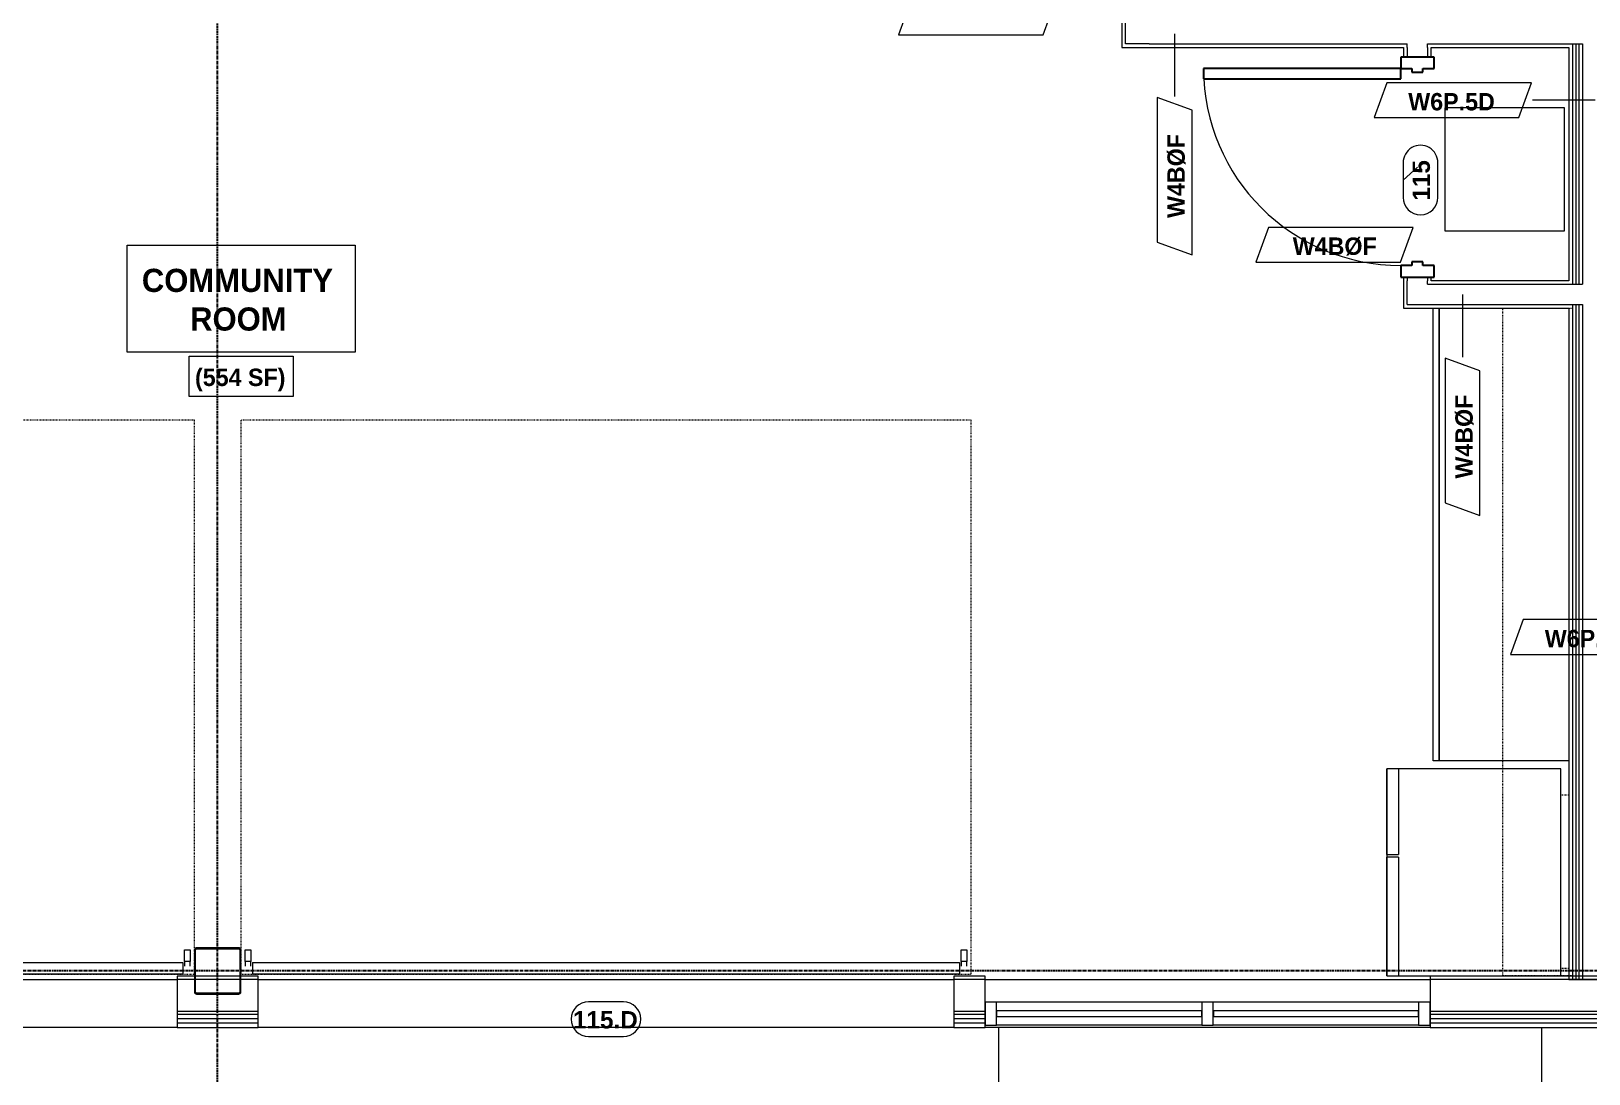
# Model space of a CAD drawing. Header units: inches. Extents: x -4058 to -1781, y 9814 to 12264.
# Drawn here: x -3186.5 to -2917.7, y 11268 to 11448.1 of the extents above; entities that cross this region are included whole.
import ezdxf

# ---------------------------------------------------------------- set-up
doc = ezdxf.new("R2010")
doc.units = ezdxf.units.IN
doc.header["$MEASUREMENT"] = 0
doc.linetypes.add('Dash', pattern=[0.25, 0.125, -0.125])
doc.linetypes.add('Grid Line 1_2_', pattern=[0.875, 0.5, -0.125, 0.125, -0.125])
for name, color, linetype, lineweight in [('0-1', 7, 'Continuous', 5), ('0-2', 7, 'Continuous', 9), ('A-AREA-IDEN', 2, 'Continuous', 9), ('A-DOOR-1', 7, 'Continuous', 9), ('A-DOOR-2', 10, 'Continuous', 30), ('A-DOOR-FRAM-2', 10, 'Continuous', 30), ('A-DOOR-HDLN-1', 170, 'Dash', 18), ('A-DOOR-IDEN', 31, 'Continuous', 9), ('A-FLOR-1', 7, 'Continuous', 9), ('A-GLAZ-CURT-1', 7, 'Continuous', 9), ('A-GLAZ-CWMG-1', 7, 'Continuous', 9), ('A-WALL-1', 7, 'Continuous', 9), ('A-WALL-2', 250, 'Continuous', 18), ('A-WALL-IDEN', 211, 'Continuous', 9), ('I-WALL-1', 7, 'Continuous', 9), ('M-EQPM-1', 7, 'Continuous', 9), ('Q-CASE-1', 7, 'Dash', 9), ('Q-CASE-2', 7, 'Continuous', 9), ('Q-CASE-HDLN-1', 7, 'Dash', 9), ('Q-SPCQ-1', 7, 'Continuous', 9), ('S-COLS-1', 7, 'Continuous', 9), ('S-GRID-1', 1, 'Grid Line 1_2_', 30)]:
    doc.layers.add(name, color=color, linetype=linetype, lineweight=lineweight)
doc.styles.add('Arial_B', font='arialbd.ttf', dxfattribs={"height": 3})
doc.styles.add('Century Gothic_B', font='GOTHICB.TTF', dxfattribs={"height": 4})
doc.styles.add('Century Gothic_B_1', font='GOTHICB.TTF', dxfattribs={"height": 3})

# ---------------------------------------------------------------- blocks, each defined once
blk = doc.blocks.new('System Panel - Glazed-3216260-UNIT PLANS - 1ST FLOOR')
at = {"layer": 'A-GLAZ-CURT-1'}
for p, q in [((17.7, 0.5), (-17.7, 0.5)), ((-17.7, 0.5), (-17.7, -0.5)), ((17.7, -0.5), (17.7, 0.5)), ((-17.7, -0.5), (17.7, -0.5))]:
    blk.add_line(p, q, dxfattribs=at)
blk = doc.blocks.new('Rectangular Mullion - 2_ x 4_ rectangular-3216261-UNIT PLANS - 1ST FLOOR')
at = {"layer": 'A-GLAZ-CWMG-1'}
for p, q in [((-2, 2), (0, 2)), ((-2, -2), (-2, 2)), ((0, 2), (0, -2)), ((0, -2), (-2, -2))]:
    blk.add_line(p, q, dxfattribs=at)
blk = doc.blocks.new('Rectangular Mullion - 2_ x 4_ rectangular-2352499-UNIT PLANS - 1ST FLOOR')
at = {"layer": 'A-GLAZ-CWMG-1'}
for p, q in [((-2984.53, 11280.41), (-3019.92, 11280.41)), ((-2984.53, 11276.41), (-3019.92, 11276.41))]:
    blk.add_line(p, q, dxfattribs=at)
blk = doc.blocks.new('Rectangular Mullion - 2_ x 4_ rectangular-3216262-UNIT PLANS - 1ST FLOOR')
at = {"layer": 'A-GLAZ-CWMG-1'}
for p, q in [((0, 2), (-2, 2)), ((-2, 2), (-2, -2)), ((0, -2), (0, 2)), ((-2, -2), (0, -2))]:
    blk.add_line(p, q, dxfattribs=at)
blk = doc.blocks.new('System Panel - Glazed-3216263-UNIT PLANS - 1ST FLOOR')
at = {"layer": 'A-GLAZ-CURT-1'}
for p, q in [((17.7, 0.5), (-17.7, 0.5)), ((-17.7, 0.5), (-17.7, -0.5)), ((17.7, -0.5), (17.7, 0.5)), ((-17.7, -0.5), (17.7, -0.5))]:
    blk.add_line(p, q, dxfattribs=at)
blk = doc.blocks.new('Rectangular Mullion - 2_ x 4_ rectangular-V8-UNIT PLANS - 1ST FLOOR')
at = {"layer": 'A-GLAZ-CWMG-1'}
for p, q in [((-2947.13, 11280.41), (-2982.53, 11280.41)), ((-2947.13, 11280.41), (-2947.13, 11278.91)), ((-2947.13, 11277.91), (-2947.13, 11276.41)), ((-2947.13, 11276.41), (-2982.53, 11276.41))]:
    blk.add_line(p, q, dxfattribs=at)
blk = doc.blocks.new('Rectangular Mullion - 2_ x 4_ rectangular-3216264-UNIT PLANS - 1ST FLOOR')
at = {"layer": 'A-GLAZ-CWMG-1'}
for p, q in [((-1, 2), (1, 2)), ((-1, -2), (-1, 2)), ((1, 2), (1, -2)), ((1, -2), (-1, -2))]:
    blk.add_line(p, q, dxfattribs=at)
blk = doc.blocks.new('GLASS GARAGE DOOR B - DOOR AT COMMUNITY ROOM-3205847-UNIT PLANS - 1ST FLOOR')
at = {"layer": 'A-DOOR-1'}
for p, q in [((3.72, 11.06), (4.72, 11.06)), ((3.72, 9.06), (3.72, 11.06)), ((4.72, 11.06), (4.72, 9.06)), ((127.28, 11.06), (128.28, 11.06)), ((127.28, 9.06), (127.28, 11.06)), ((128.28, 11.06), (128.28, 9.06)), ((3.72, 9.06), (3.72, 8.22)), ((4.72, 9.06), (3.72, 9.06)), ((4.72, 8.22), (4.72, 9.06)), ((5, 8.87), (127, 8.87)), ((5, 8.87), (5, 6.87)), ((127, 8.87), (127, 6.87)), ((127.28, 9.06), (127.28, 8.22)), ((128.28, 9.06), (127.28, 9.06)), ((128.28, 8.22), (128.28, 9.06)), ((127, 6.87), (5, 6.87))]:
    blk.add_line(p, q, dxfattribs=at)
at = {"layer": 'A-DOOR-HDLN-1'}
for p, q in [((129, 102.52), (3, 102.52)), ((3, 102.52), (3, 6.87)), ((129, 6.87), (129, 102.52)), ((3, 6.87), (129, 6.87))]:
    blk.add_line(p, q, dxfattribs=at)
blk = doc.blocks.new('CTR - 1st Phase - Shell_rvt-1-UNIT PLANS - 1ST FLOOR')
at = {"layer": 'A-FLOR-1'}
for p, q in [((-3281.32, 11284.29), (-3161.32, 11284.29)), ((-3147.32, 11284.29), (-3027.32, 11284.29)), ((-3021.92, 11284.29), (-2945.12, 11284.29)), ((-3019.52, 11049.29), (-3019.52, 11276.04)), ((-2925.92, 11276.04), (-2925.92, 11241.39))]:
    blk.add_line(p, q, dxfattribs=at)
at = {"layer": 'A-WALL-1'}
for p, q in [((-3158.32, 11284.91), (-3161.32, 11284.91)), ((-3161.32, 11284.91), (-3161.32, 11276.04)), ((-3150.5, 11284.91), (-3158.15, 11284.91)), ((-3147.32, 11284.91), (-3150.32, 11284.91)), ((-3147.32, 11276.04), (-3147.32, 11284.91)), ((-3021.92, 11284.91), (-3027.32, 11284.91)), ((-3027.32, 11284.91), (-3027.32, 11276.04)), ((-3021.92, 11276.04), (-3021.92, 11284.91)), ((-2945.12, 11284.91), (-2945.12, 11276.04)), ((-2887.07, 11284.91), (-2922.57, 11284.91)), ((-3161.32, 11276.04), (-3281.32, 11276.04)), ((-3161.32, 11276.04), (-3147.32, 11276.04)), ((-3027.32, 11276.04), (-3147.32, 11276.04)), ((-3027.32, 11276.04), (-3021.92, 11276.04)), ((-2945.12, 11276.04), (-3021.92, 11276.04)), ((-2945.12, 11276.04), (-2887.07, 11276.04))]:
    blk.add_line(p, q, dxfattribs=at)
at = {"layer": 'A-WALL-2'}
for p, q in [((-3158.32, 11284.29), (-3161.32, 11284.29)), ((-3150.5, 11284.29), (-3158.15, 11284.29)), ((-3147.32, 11284.29), (-3150.32, 11284.29)), ((-3021.92, 11284.29), (-3027.32, 11284.29)), ((-2887.07, 11284.29), (-2945.12, 11284.29)), ((-3147.32, 11278.79), (-3161.32, 11278.79)), ((-3147.32, 11278.29), (-3161.32, 11278.29)), ((-3021.92, 11278.79), (-3027.32, 11278.79)), ((-3021.92, 11278.29), (-3027.32, 11278.29)), ((-2887.07, 11278.79), (-2945.12, 11278.79)), ((-2887.07, 11278.29), (-2945.12, 11278.29)), ((-3147.32, 11277.54), (-3161.32, 11277.54)), ((-3147.32, 11276.79), (-3161.32, 11276.79)), ((-3021.92, 11277.54), (-3027.32, 11277.54)), ((-3021.92, 11276.79), (-3027.32, 11276.79)), ((-2887.07, 11277.54), (-2945.12, 11277.54)), ((-2887.07, 11276.79), (-2945.12, 11276.79))]:
    blk.add_line(p, q, dxfattribs=at)
at = {"layer": '0-2'}
for name, p in [('GLASS GARAGE DOOR B - DOOR AT COMMUNITY ROOM-3205847-UNIT PLANS - 1ST FLOOR', (-3287.32, 11278.39)), ('GLASS GARAGE DOOR B - DOOR AT COMMUNITY ROOM-3205847-UNIT PLANS - 1ST FLOOR', (-3153.32, 11278.39)), ('Rectangular Mullion - 2_ x 4_ rectangular-2352499-UNIT PLANS - 1ST FLOOR', (0, 0)), ('Rectangular Mullion - 2_ x 4_ rectangular-V8-UNIT PLANS - 1ST FLOOR', (0, 0)), ('System Panel - Glazed-3216260-UNIT PLANS - 1ST FLOOR', (-3002.22, 11278.41)), ('System Panel - Glazed-3216263-UNIT PLANS - 1ST FLOOR', (-2964.82, 11278.41))]:
    blk.add_blockref(name, p, dxfattribs=at)
at = {"layer": '0-2', "rotation": 180}
blk.add_blockref('Rectangular Mullion - 2_ x 4_ rectangular-3216262-UNIT PLANS - 1ST FLOOR', (-3021.92, 11278.41), dxfattribs=at)
at = {"layer": '0-2', "extrusion": (0, 0, -1), "rotation": 180}
for name, p in [('Rectangular Mullion - 2_ x 4_ rectangular-3216264-UNIT PLANS - 1ST FLOOR', (2983.53, 11278.41)), ('Rectangular Mullion - 2_ x 4_ rectangular-3216261-UNIT PLANS - 1ST FLOOR', (2945.12, 11278.41))]:
    blk.add_blockref(name, p, dxfattribs=at)
blk = doc.blocks.new('HOLLOW METAL - HM - WOOD LEAF - 2-10 x 7-0-2191991-UNIT PLANS - 1ST FLOOR')
at = {"layer": 'A-DOOR-1'}
blk.add_arc((17, 3.125), 34, 90, 180, dxfattribs=at)
at = {"layer": 'A-DOOR-2'}
for p, q in [((17, 37.125), (15.25, 37.125)), ((15.25, 37.125), (15.25, 3.125)), ((17, 3.125), (17, 37.125)), ((15.25, 3.125), (17, 3.125))]:
    blk.add_line(p, q, dxfattribs=at)
at = {"layer": 'A-DOOR-FRAM-2'}
for p, q in [((-17, 3.125), (-19, 3.125)), ((-19, 3.125), (-19, -2.625)), ((-17, 1.1875), (-17, 3.125)), ((17, 3.125), (17, 1.1875)), ((19, 3.125), (17, 3.125)), ((19, -2.625), (19, 3.125)), ((-16.375, 1.1875), (-17, 1.1875)), ((-16.375, -0.6875), (-16.375, 1.1875)), ((17, 1.1875), (16.375, 1.1875)), ((16.375, 1.1875), (16.375, -0.6875)), ((-19, -2.625), (-17, -2.625)), ((-17, -2.625), (-17, -0.6875)), ((-17, -0.6875), (-16.375, -0.6875)), ((16.375, -0.6875), (17, -0.6875)), ((17, -0.6875), (17, -2.625)), ((17, -2.625), (19, -2.625))]:
    blk.add_line(p, q, dxfattribs=at)
blk = doc.blocks.new('Base Cabinet-Double Door _ 1 Drawer - 30_-344004-UNIT PLANS - 1ST FLOOR')
at = {"layer": 'Q-CASE-1'}
for p, q in [((-14.26, -2.25), (-14.26, -0.88)), ((15.74, -0.88), (15.74, -2.25))]:
    blk.add_line(p, q, dxfattribs=at)
blk = doc.blocks.new('Mechanical Equipment 1 - Mechanical Equipment 1-2328843-UNIT PLANS - 1ST FLOOR')
at = {"layer": 'M-EQPM-1'}
for p, q in [((-2921.32, 11435.6), (-2941.95, 11435.6)), ((-2941.95, 11435.6), (-2941.95, 11414.35)), ((-2921.32, 11414.35), (-2921.32, 11435.6)), ((-2941.95, 11414.35), (-2921.32, 11414.35))]:
    blk.add_line(p, q, dxfattribs=at)
blk = doc.blocks.new('Refrigerator_-_Side-by-Side_6047 - 36_ X 30_-345559-UNIT PLANS - 1ST FLOOR')
at = {"layer": 'Q-SPCQ-1'}
for p, q in [((17.87, 14.42), (-17.88, 14.42)), ((-17.88, 14.42), (-17.88, -15.58)), ((17.87, -15.58), (17.87, 14.42)), ((-17.88, -13.58), (-3.13, -13.58)), ((-17.88, -13.58), (-17.88, -15.58)), ((-17.88, -15.58), (17.87, -15.58)), ((-3.13, -15.58), (-17.88, -15.58)), ((-3.13, -15.58), (-3.13, -13.58)), ((-2.63, -13.58), (17.87, -13.58)), ((-2.63, -13.58), (-2.63, -15.58)), ((17.87, -15.58), (-2.63, -15.58)), ((17.87, -15.58), (17.87, -13.58))]:
    blk.add_line(p, q, dxfattribs=at)
blk = doc.blocks.new('OD_CW_Base Cabinet - OD_CW_Base Cabinet-2329489-UNIT PLANS - 1ST FLOOR')
at = {"layer": 'Q-CASE-2'}
for p, q in [((0.74, -23.37), (0.74, 0)), ((0.74, 0), (78.89, 0)), ((0.74, -1), (0.74, 0)), ((0.74, 0), (78.89, 0)), ((78.89, -1), (0.74, -1)), ((0.74, -23.37), (0.74, -1)), ((0.74, -1), (78.89, -1))]:
    blk.add_line(p, q, dxfattribs=at)
blk = doc.blocks.new('OD_CW_Upper Cabinet - OD_CW_Upper Cabinet-2329662-UNIT PLANS - 1ST FLOOR')
at = {"layer": 'Q-CASE-HDLN-1'}
for p, q in [((0.74, -24), (0.74, -12)), ((0.74, -12), (116.05, -12)), ((116.05, -12), (116.05, -24)), ((116.05, -24), (0.74, -24))]:
    blk.add_line(p, q, dxfattribs=at)
blk = doc.blocks.new('CTR - 1st Phase - Common Walls_rvt-1-UNIT PLANS - 1ST FLOOR')
at = {"layer": 'A-WALL-1'}
for p, q in [((-2998.32, 11469.41), (-2998.32, 11445.23)), ((-2998.32, 11445.23), (-2997.7, 11445.23)), ((-2997.7, 11445.23), (-2993.57, 11445.23)), ((-2993.57, 11445.23), (-2949.7, 11445.23)), ((-2949.7, 11445.23), (-2949.7, 11443.6)), ((-2944.95, 11445.23), (-2921.2, 11445.23)), ((-2944.95, 11443.6), (-2944.95, 11445.23)), ((-2949.7, 11405.6), (-2949.7, 11404.98)), ((-2949.7, 11404.98), (-2949.7, 11400.85)), ((-2944.95, 11404.98), (-2944.95, 11405.6)), ((-2921.2, 11404.98), (-2944.95, 11404.98)), ((-2949.7, 11400.85), (-2949.7, 11400.23)), ((-2949.7, 11400.23), (-2921.2, 11400.23))]:
    blk.add_line(p, q, dxfattribs=at)
at = {"layer": 'A-WALL-2'}
for p, q in [((-2997.7, 11445.85), (-2997.7, 11470.04)), ((-2994.2, 11445.85), (-2997.7, 11445.85)), ((-2993.57, 11445.85), (-2994.2, 11445.85)), ((-2993.57, 11445.85), (-2949.07, 11445.85)), ((-2949.07, 11445.23), (-2949.07, 11445.85)), ((-2949.07, 11445.23), (-2949.07, 11443.6)), ((-2945.57, 11445.85), (-2921.2, 11445.85)), ((-2945.57, 11445.23), (-2945.57, 11445.85)), ((-2945.57, 11445.23), (-2945.57, 11443.6)), ((-2921.2, 11445.85), (-2920.57, 11445.85)), ((-2920.57, 11445.85), (-2920.57, 11404.35)), ((-2920.57, 11445.85), (-2919.95, 11445.85)), ((-2919.95, 11445.85), (-2919.95, 11404.35)), ((-2919.95, 11445.85), (-2919.45, 11445.85)), ((-2919.45, 11445.85), (-2919.45, 11404.35)), ((-2919.45, 11445.85), (-2918.82, 11445.85)), ((-2918.82, 11445.85), (-2918.82, 11404.35)), ((-2949.07, 11405.6), (-2949.07, 11404.98)), ((-2949.07, 11404.35), (-2949.07, 11404.98)), ((-2949.07, 11400.85), (-2949.07, 11404.35)), ((-2945.57, 11405.6), (-2945.57, 11404.98)), ((-2945.57, 11404.35), (-2945.57, 11404.98)), ((-2945.57, 11404.35), (-2921.2, 11404.35)), ((-2921.2, 11404.35), (-2920.57, 11404.35)), ((-2920.57, 11404.35), (-2919.95, 11404.35)), ((-2919.95, 11404.35), (-2919.45, 11404.35)), ((-2919.45, 11404.35), (-2918.82, 11404.35)), ((-2949.07, 11400.85), (-2921.2, 11400.85)), ((-2921.2, 11400.85), (-2920.57, 11400.85)), ((-2920.57, 11400.85), (-2920.57, 11284.29)), ((-2920.57, 11400.85), (-2919.95, 11400.85)), ((-2919.95, 11400.85), (-2919.95, 11284.29)), ((-2919.95, 11400.85), (-2919.45, 11400.85)), ((-2919.45, 11400.85), (-2919.45, 11284.29)), ((-2919.45, 11400.85), (-2918.82, 11400.85)), ((-2918.82, 11400.85), (-2918.82, 11284.29))]:
    blk.add_line(p, q, dxfattribs=at)
at = {"layer": 'I-WALL-1'}
for p, q in [((-2921.2, 11445.23), (-2921.2, 11404.98)), ((-2921.2, 11400.23), (-2921.2, 11284.29)), ((-2921.2, 11284.29), (-2912.07, 11284.29))]:
    blk.add_line(p, q, dxfattribs=at)
at = {"layer": '0-2'}
for name, p, rotation in [('HOLLOW METAL - HM - WOOD LEAF - 2-10 x 7-0-2191991-UNIT PLANS - 1ST FLOOR', (-2947.07, 11424.6), 89.99999999999825), ('OD_CW_Base Cabinet - OD_CW_Base Cabinet-2329489-UNIT PLANS - 1ST FLOOR', (-2944.57, 11321.34), 89.99999999999878), ('OD_CW_Upper Cabinet - OD_CW_Upper Cabinet-2329662-UNIT PLANS - 1ST FLOOR', (-2944.57, 11284.18), 89.99999999999953), ('Refrigerator_-_Side-by-Side_6047 - 36_ X 30_-345559-UNIT PLANS - 1ST FLOOR', (-2937, 11302.79), 269.9999999999994), ('Base Cabinet-Double Door _ 1 Drawer - 30_-344004-UNIT PLANS - 1ST FLOOR', (-2920.32, 11301.96), 269.999999999999)]:
    blk.add_blockref(name, p, dxfattribs=dict(at, rotation=rotation))
blk.add_blockref('Mechanical Equipment 1 - Mechanical Equipment 1-2328843-UNIT PLANS - 1ST FLOOR', (-0.63, -0.79), dxfattribs=at)
blk = doc.blocks.new('HSS-Hollow Structural Section-Column - HSS8X8X3_16-2487811-UNIT PLANS - 1ST FLOOR')
at = {"layer": 'S-COLS-1'}
for p, q in [((-4, 3.652), (-4, -3.652)), ((-3.826, -3.652), (-3.826, 3.652)), ((3.652, 4), (-3.652, 4)), ((-3.652, 3.826), (3.652, 3.826)), ((3.826, 3.652), (3.826, -3.652)), ((4, -3.652), (4, 3.652)), ((3.652, -3.826), (-3.652, -3.826)), ((-3.652, -4), (3.652, -4))]:
    blk.add_line(p, q, dxfattribs=at)
for centre, radius, start, end in [((-3.652, 3.652), 0.348, 90, 180), ((-3.652, 3.652), 0.174, 90, 180), ((3.652, 3.652), 0.348, 360, 90), ((3.652, 3.652), 0.174, 0, 90), ((-3.652, -3.652), 0.348, 180, 270), ((-3.652, -3.652), 0.174, 180, 270), ((3.652, -3.652), 0.348, 270, 360), ((3.652, -3.652), 0.174, 270, 360)]:
    blk.add_arc(centre, radius, start, end, dxfattribs=at)
blk = doc.blocks.new('CTR - 1st Phase - Structure_rvt-1-UNIT PLANS - 1ST FLOOR')
at = {"layer": 'S-GRID-1'}
for p, q in [((-3154.32, 9814.03), (-3154.32, 12247.5)), ((-1781.27, 11285.79), (-4041.78, 11285.79))]:
    blk.add_line(p, q, dxfattribs=at)
at = {"layer": '0-2'}
blk.add_blockref('HSS-Hollow Structural Section-Column - HSS8X8X3_16-2487811-UNIT PLANS - 1ST FLOOR', (-3154.32, 11285.79), dxfattribs=at)
blk = doc.blocks.new('Wall Tag - Arch Wall-3956453-UNIT PLANS - 1ST FLOOR')
at = {"layer": 'A-WALL-IDEN'}
for p, q in [((-0.3561, 0.0937), (-0.4244, -0.0937)), ((0.4244, 0.0937), (-0.3561, 0.0937)), ((0.3561, -0.0937), (0.4244, 0.0937)), ((-0.4244, -0.0937), (0.3561, -0.0937))]:
    blk.add_line(p, q, dxfattribs=at)
blk = doc.blocks.new('Door Tag - Mark - Instance-4122133-UNIT PLANS - 1ST FLOOR')
at = {"layer": 'A-DOOR-IDEN'}
for p, q in [((0.09375, 0.09375), (-0.09375, 0.09375)), ((-0.09375, -0.09375), (0.09375, -0.09375))]:
    blk.add_line(p, q, dxfattribs=at)
for centre, start, end in [((-0.09375, 0), 90, 270), ((0.09375, 0), 270, 90)]:
    blk.add_arc(centre, 0.09375, start, end, dxfattribs=at)

msp = doc.modelspace()

# ---------------------------------------------------------------- block references
at = {"layer": '0-1'}
msp.add_blockref('CTR - 1st Phase - Shell_rvt-1-UNIT PLANS - 1ST FLOOR', (0, 0), dxfattribs=at)

# ---------------------------------------------------------------- next in the draw order: linework, layer by layer
at = {"layer": 'A-AREA-IDEN', "flags": 128}
for points in [[(-3169.96, 11411.09), (-3130.58, 11411.09), (-3130.58, 11392.64), (-3169.96, 11392.64)], [(-3159.23, 11391.96), (-3141.31, 11391.96), (-3141.31, 11384.96), (-3159.23, 11384.96)]]:
    msp.add_lwpolyline(points, close=True, dxfattribs=at)
at = {"layer": 'A-DOOR-IDEN'}
msp.add_line((-2947.32, 11424.6), (-2949.77, 11422.35), dxfattribs=at)
at = {"layer": 'A-WALL-IDEN'}
for p, q in [((-2989.2, 11447.6), (-2989.2, 11436.76)), ((-2916.64, 11436.13), (-2927.48, 11436.13)), ((-2939.52, 11402.6), (-2939.52, 11391.76))]:
    msp.add_line(p, q, dxfattribs=at)

# ---------------------------------------------------------------- next in the draw order: block references
at = {"layer": '0-1'}
for name in ['CTR - 1st Phase - Structure_rvt-1-UNIT PLANS - 1ST FLOOR', 'CTR - 1st Phase - Common Walls_rvt-1-UNIT PLANS - 1ST FLOOR']:
    msp.add_blockref(name, (0, 0), dxfattribs=at)
at = {"layer": 'A-DOOR-IDEN', "xscale": 31.99999999999999, "yscale": 31.99999999999999, "zscale": 31.99999999999999, "rotation": 89.99999999999955}
msp.add_blockref('Door Tag - Mark - Instance-4122133-UNIT PLANS - 1ST FLOOR', (-2946.77, 11422.35), dxfattribs=at)
at = {"layer": 'A-DOOR-IDEN', "xscale": 31.99999999999999, "yscale": 31.99999999999999, "zscale": 31.99999999999999}
msp.add_blockref('Door Tag - Mark - Instance-4122133-UNIT PLANS - 1ST FLOOR', (-3087.32, 11277.48), dxfattribs=at)
at = {"layer": 'A-WALL-IDEN', "xscale": 31.99999999999999, "yscale": 31.99999999999999, "zscale": 31.99999999999999}
for p in [(-3023.29, 11450.44), (-2941.21, 11436.13), (-2961.6, 11411.19), (-2917.66, 11343.45)]:
    msp.add_blockref('Wall Tag - Arch Wall-3956453-UNIT PLANS - 1ST FLOOR', p, dxfattribs=at)
at = {"layer": 'A-WALL-IDEN', "xscale": 31.99999999999999, "yscale": 31.99999999999999, "zscale": 31.99999999999999, "rotation": 89.99999999999955}
for p in [(-2989.2, 11423.03), (-2939.52, 11378.03)]:
    msp.add_blockref('Wall Tag - Arch Wall-3956453-UNIT PLANS - 1ST FLOOR', p, dxfattribs=at)

# ---------------------------------------------------------------- next in the draw order: texts
at = {"layer": 'A-AREA-IDEN', "attachment_point": 1}
for s, insert, char_height, width, style in [('COMMUNITY', (-3167.4, 11407.03), 4, 41.41, 'Century Gothic_B'), ('ROOM', (-3159.07, 11400.36), 4, 21.311, 'Century Gothic_B'), ('(554 SF)', (-3158.23, 11389.79), 3, 19.19, 'Century Gothic_B_1')]:
    msp.add_mtext(s, dxfattribs=dict(at, insert=insert, char_height=char_height, width=width, style=style))
at = {"layer": 'A-DOOR-IDEN', "insert": (-2948.15, 11418.8), "char_height": 3, "width": 8.484, "attachment_point": 1, "rotation": 90, "style": 'Arial_B'}
msp.add_mtext('115', dxfattribs=at)
at = {"layer": 'A-DOOR-IDEN', "insert": (-3093.01, 11278.86), "char_height": 3, "width": 13.635, "attachment_point": 1, "style": 'Arial_B'}
msp.add_mtext('115.D', dxfattribs=at)
at = {"layer": 'A-WALL-IDEN', "char_height": 3, "attachment_point": 1, "style": 'Century Gothic_B_1'}
for s, insert, width in [('W6P.5D', (-2948.89, 11437.38), 18.483), ('W4BØF', (-2968.82, 11412.44), 17.372), ('W6P.5D', (-2925.33, 11344.69), 18.483)]:
    msp.add_mtext(s, dxfattribs=dict(at, insert=insert, width=width))
at = {"layer": 'A-WALL-IDEN', "char_height": 3, "width": 17.372, "attachment_point": 1, "rotation": 90, "style": 'Century Gothic_B_1'}
for insert in [(-2990.45, 11415.81), (-2940.77, 11370.81)]:
    msp.add_mtext('W4BØF', dxfattribs=dict(at, insert=insert))

doc.saveas('drawing.dxf')
